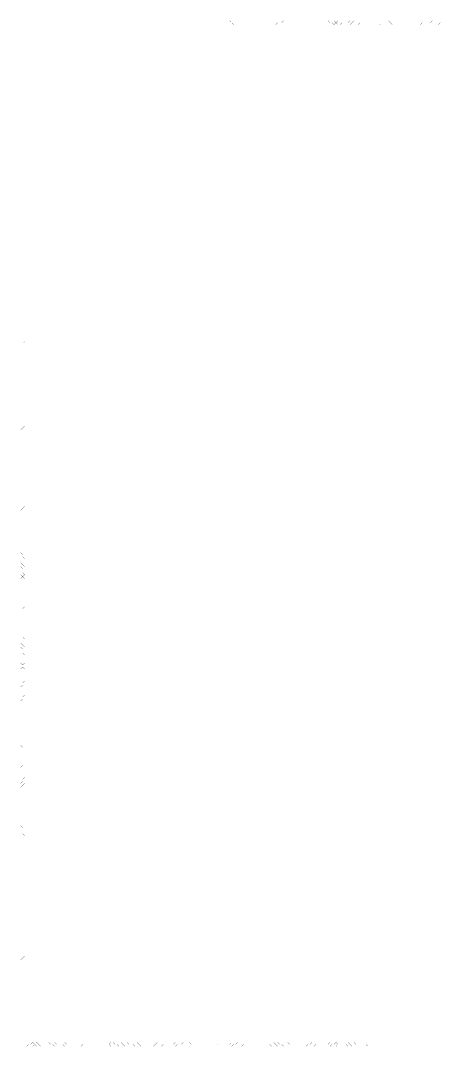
# Model space of a CAD drawing. Header units: metres. Extents: x 0 to 5041, y -5041 to 0.
# Drawn here: x 0 to 2067, y -5041 to 0 of the extents above; entities that cross this region are included whole.
import ezdxf

# ---------------------------------------------------------------- set-up
doc = ezdxf.new("R2010")
doc.units = ezdxf.units.M
doc.layers.add('substrate', color=5, linetype='Continuous')

msp = doc.modelspace()

# ---------------------------------------------------------------- linework, layer by layer
at = {"layer": 'substrate', "const_width": 0.5}
msp.add_lwpolyline([(2071.7, 0), (2061.8, 0), (2052, 0), (2042.1, 0), (2032.2, 0), (2022.4, 0), (2012.5, 0), (2002.6, 0), (1992.8, 0), (1982.9, 0), (1973, 0), (1963.2, 0), (1953.3, 0), (1943.5, 0), (1933.6, 0), (1923.7, 0), (1913.9, 0), (1904, 0), (1894.1, 0), (1884.3, 0), (1874.4, 0), (1864.5, 0), (1854.7, 0), (1844.8, 0), (1834.9, 0), (1825.1, 0), (1815.2, 0), (1805.3, 0), (1795.5, 0), (1785.6, 0), (1775.7, 0), (1765.9, 0), (1756, 0), (1746.1, 0), (1736.3, 0), (1726.4, 0), (1716.6, 0), (1706.7, 0), (1696.8, 0), (1687, 0), (1677.1, 0), (1667.2, 0), (1657.4, 0), (1647.5, 0), (1637.6, 0), (1627.8, 0), (1617.9, 0), (1608, 0), (1598.2, 0), (1588.3, 0), (1578.4, 0), (1568.6, 0), (1558.7, 0), (1548.8, 0), (1539, 0), (1529.1, 0), (1519.2, 0), (1509.4, 0), (1499.5, 0), (1489.7, 0), (1479.8, 0), (1469.9, 0), (1460.1, 0), (1450.2, 0), (1440.3, 0), (1430.5, 0), (1420.6, 0), (1410.7, 0), (1400.9, 0), (1391, 0), (1381.1, 0), (1371.3, 0), (1361.4, 0), (1351.5, 0), (1341.7, 0), (1331.8, 0), (1321.9, 0), (1312.1, 0), (1302.2, 0), (1292.3, 0), (1282.5, 0), (1272.6, 0), (1262.8, 0), (1252.9, 0), (1243, 0), (1233.2, 0), (1223.3, 0), (1213.4, 0), (1203.6, 0), (1193.7, 0), (1183.8, 0), (1174, 0), (1164.1, 0), (1154.2, 0), (1144.4, 0), (1134.5, 0), (1124.6, 0), (1114.8, 0), (1104.9, 0), (1095, 0), (1085.2, 0), (1075.3, 0), (1065.4, 0), (1055.6, 0), (1045.7, 0), (1035.8, 0), (1026, 0), (1016.1, 0), (1006.3, 0), (996.4, 0), (986.5, 0), (976.7, 0), (966.8, 0), (956.9, 0), (947.1, 0), (937.2, 0), (927.3, 0), (917.5, 0), (907.6, 0), (897.7, 0), (887.9, 0), (878, 0), (868.1, 0), (858.3, 0), (848.4, 0), (838.5, 0), (828.7, 0), (818.8, 0), (808.9, 0), (799.1, 0), (789.2, 0), (779.4, 0), (769.5, 0), (759.6, 0), (749.8, 0), (739.9, 0), (730, 0), (720.2, 0), (710.3, 0), (700.4, 0), (690.6, 0), (680.7, 0), (670.8, 0), (661, 0), (651.1, 0), (641.2, 0), (631.4, 0), (621.5, 0), (611.6, 0), (601.8, 0), (591.9, 0), (582, 0), (572.2, 0), (562.3, 0), (552.5, 0), (542.6, 0), (532.7, 0), (522.9, 0), (513, 0), (503.1, 0), (493.3, 0), (483.4, 0), (473.5, 0), (463.7, 0), (453.8, 0), (443.9, 0), (434.1, 0), (424.2, 0), (414.3, 0), (404.5, 0), (394.6, 0), (384.7, 0), (374.9, 0), (365, 0), (355.1, 0), (345.3, 0), (335.4, 0), (325.6, 0), (315.7, 0), (305.8, 0), (296, 0), (286.1, 0), (276.2, 0), (266.4, 0), (256.5, 0), (246.6, 0), (236.8, 0), (226.9, 0), (217, 0), (207.2, 0), (197.3, 0), (187.4, 0), (177.6, 0), (167.7, 0), (157.8, 0), (148, 0), (138.1, 0), (128.2, 0), (118.4, 0), (108.5, 0), (98.7, 0), (88.8, 0), (78.9, 0), (69.1, 0), (59.2, 0), (49.3, 0), (39.5, 0), (29.6, 0), (19.7, 0), (9.9, 0), (0, 0), (0, -9.9), (0, -19.7), (0, -29.6), (0, -39.5), (0, -49.3), (0, -59.2), (0, -69.1), (0, -78.9), (0, -88.8), (0, -98.7), (0, -108.5), (0, -118.4), (0, -128.2), (0, -138.1), (0, -148), (0, -157.8), (0, -167.7), (0, -177.6), (0, -187.4), (0, -197.3), (0, -207.2), (0, -217), (0, -226.9), (0, -236.8), (0, -246.6), (0, -256.5), (0, -266.4), (0, -276.2), (0, -286.1), (0, -296), (0, -305.8), (0, -315.7), (0, -325.6), (0, -335.4), (0, -345.3), (0, -355.1), (0, -365), (0, -374.9), (0, -384.7), (0, -394.6), (0, -404.5), (0, -414.3), (0, -424.2), (0, -434.1), (0, -443.9), (0, -453.8), (0, -463.7), (0, -473.5), (0, -483.4), (0, -493.3), (0, -503.1), (0, -513), (0, -522.9), (0, -532.7), (0, -542.6), (0, -552.5), (0, -562.3), (0, -572.2), (0, -582), (0, -591.9), (0, -601.8), (0, -611.6), (0, -621.5), (0, -631.4), (0, -641.2), (0, -651.1), (0, -661), (0, -670.8), (0, -680.7), (0, -690.6), (0, -700.4), (0, -710.3), (0, -720.2), (0, -730), (0, -739.9), (0, -749.8), (0, -759.6), (0, -769.5), (0, -779.4), (0, -789.2), (0, -799.1), (0, -808.9), (0, -818.8), (0, -828.7), (0, -838.5), (0, -848.4), (0, -858.3), (0, -868.1), (0, -878), (0, -887.9), (0, -897.7), (0, -907.6), (0, -917.5), (0, -927.3), (0, -937.2), (0, -947.1), (0, -956.9), (0, -966.8), (0, -976.7), (0, -986.5), (0, -996.4), (0, -1006.3), (0, -1016.1), (0, -1026), (0, -1035.8), (0, -1045.7), (0, -1055.6), (0, -1065.4), (0, -1075.3), (0, -1085.2), (0, -1095), (0, -1104.9), (0, -1114.8), (0, -1124.6), (0, -1134.5), (0, -1144.4), (0, -1154.2), (0, -1164.1), (0, -1174), (0, -1183.8), (0, -1193.7), (0, -1203.6), (0, -1213.4), (0, -1223.3), (0, -1233.2), (0, -1243), (0, -1252.9), (0, -1262.8), (0, -1272.6), (0, -1282.5), (0, -1292.3), (0, -1302.2), (0, -1312.1), (0, -1321.9), (0, -1331.8), (0, -1341.7), (0, -1351.5), (0, -1361.4), (0, -1371.3), (0, -1381.1), (0, -1391), (0, -1400.9), (0, -1410.7), (0, -1420.6), (0, -1430.5), (0, -1440.3), (0, -1450.2), (0, -1460.1), (0, -1469.9), (0, -1479.8), (0, -1489.7), (0, -1499.5), (0, -1509.4), (0, -1519.2), (0, -1529.1), (0, -1539), (0, -1548.8), (0, -1558.7), (0, -1568.6), (0, -1578.4), (0, -1588.3), (0, -1598.2), (0, -1608), (0, -1617.9), (0, -1627.8), (0, -1637.6), (0, -1647.5), (0, -1657.4), (0, -1667.2), (0, -1677.1), (0, -1687), (0, -1696.8), (0, -1706.7), (0, -1716.6), (0, -1726.4), (0, -1736.3), (0, -1746.1), (0, -1756), (0, -1765.9), (0, -1775.7), (0, -1785.6), (0, -1795.5), (0, -1805.3), (0, -1815.2), (0, -1825.1), (0, -1834.9), (0, -1844.8), (0, -1854.7), (0, -1864.5), (0, -1874.4), (0, -1884.3), (0, -1894.1), (0, -1904), (0, -1913.9), (0, -1923.7), (0, -1933.6), (0, -1943.5), (0, -1953.3), (0, -1963.2), (0, -1973), (0, -1982.9), (0, -1992.8), (0, -2002.6), (0, -2012.5), (0, -2022.4), (0, -2032.2), (0, -2042.1), (0, -2052), (0, -2061.8), (0, -2071.7), (0, -2081.6), (0, -2091.4), (0, -2101.3), (0, -2111.2), (0, -2121), (0, -2130.9), (0, -2140.8), (0, -2150.6), (0, -2160.5), (0, -2170.4), (0, -2180.2), (0, -2190.1), (0, -2199.9), (0, -2209.8), (0, -2219.7), (0, -2229.5), (0, -2239.4), (0, -2249.3), (0, -2259.1), (0, -2269), (0, -2278.9), (0, -2288.7), (0, -2298.6), (0, -2308.5), (0, -2318.3), (0, -2328.2), (0, -2338.1), (0, -2347.9), (0, -2357.8), (0, -2367.7), (0, -2377.5), (0, -2387.4), (0, -2397.3), (0, -2407.1), (0, -2417), (0, -2426.8), (0, -2436.7), (0, -2446.6), (0, -2456.4), (0, -2466.3), (0, -2476.2), (0, -2486), (0, -2495.9), (0, -2505.8), (0, -2515.6), (0, -2525.5), (0, -2535.4), (0, -2545.2), (0, -2555.1), (0, -2565), (0, -2574.8), (0, -2584.7), (0, -2594.6), (0, -2604.4), (0, -2614.3), (0, -2624.2), (0, -2634), (0, -2643.9), (0, -2653.7), (0, -2663.6), (0, -2673.5), (0, -2683.3), (0, -2693.2), (0, -2703.1), (0, -2712.9), (0, -2722.8), (0, -2732.7), (0, -2742.5), (0, -2752.4), (0, -2762.3), (0, -2772.1), (0, -2782), (0, -2791.9), (0, -2801.7), (0, -2811.6), (0, -2821.5), (0, -2831.3), (0, -2841.2), (0, -2851.1), (0, -2860.9), (0, -2870.8), (0, -2880.6), (0, -2890.5), (0, -2900.4), (0, -2910.2), (0, -2920.1), (0, -2930), (0, -2939.8), (0, -2949.7), (0, -2959.6), (0, -2969.4), (0, -2979.3), (0, -2989.2), (0, -2999), (0, -3008.9), (0, -3018.8), (0, -3028.6), (0, -3038.5), (0, -3048.4), (0, -3058.2), (0, -3068.1), (0, -3078), (0, -3087.8), (0, -3097.7), (0, -3107.5), (0, -3117.4), (0, -3127.3), (0, -3137.1), (0, -3147), (0, -3156.9), (0, -3166.7), (0, -3176.6), (0, -3186.5), (0, -3196.3), (0, -3206.2), (0, -3216.1), (0, -3225.9), (0, -3235.8), (0, -3245.7), (0, -3255.5), (0, -3265.4), (0, -3275.3), (0, -3285.1), (0, -3295), (0, -3304.9), (0, -3314.7), (0, -3324.6), (0, -3334.4), (0, -3344.3), (0, -3354.2), (0, -3364), (0, -3373.9), (0, -3383.8), (0, -3393.6), (0, -3403.5), (0, -3413.4), (0, -3423.2), (0, -3433.1), (0, -3443), (0, -3452.8), (0, -3462.7), (0, -3472.6), (0, -3482.4), (0, -3492.3), (0, -3502.2), (0, -3512), (0, -3521.9), (0, -3531.8), (0, -3541.6), (0, -3551.5), (0, -3561.3), (0, -3571.2), (0, -3581.1), (0, -3590.9), (0, -3600.8), (0, -3610.7), (0, -3620.5), (0, -3630.4), (0, -3640.3), (0, -3650.1), (0, -3660), (0, -3669.9), (0, -3679.7), (0, -3689.6), (0, -3699.5), (0, -3709.3), (0, -3719.2), (0, -3729.1), (0, -3738.9), (0, -3748.8), (0, -3758.7), (0, -3768.5), (0, -3778.4), (0, -3788.2), (0, -3798.1), (0, -3808), (0, -3817.8), (0, -3827.7), (0, -3837.6), (0, -3847.4), (0, -3857.3), (0, -3867.2), (0, -3877), (0, -3886.9), (0, -3896.8), (0, -3906.6), (0, -3916.5), (0, -3926.4), (0, -3936.2), (0, -3946.1), (0, -3956), (0, -3965.8), (0, -3975.7), (0, -3985.6), (0, -3995.4), (0, -4005.3), (0, -4015.2), (0, -4025), (0, -4034.9), (0, -4044.7), (0, -4054.6), (0, -4064.5), (0, -4074.3), (0, -4084.2), (0, -4094.1), (0, -4103.9), (0, -4113.8), (0, -4123.7), (0, -4133.5), (0, -4143.4), (0, -4153.3), (0, -4163.1), (0, -4173), (0, -4182.9), (0, -4192.7), (0, -4202.6), (0, -4212.5), (0, -4222.3), (0, -4232.2), (0, -4242.1), (0, -4251.9), (0, -4261.8), (0, -4271.6), (0, -4281.5), (0, -4291.4), (0, -4301.2), (0, -4311.1), (0, -4321), (0, -4330.8), (0, -4340.7), (0, -4350.6), (0, -4360.4), (0, -4370.3), (0, -4380.2), (0, -4390), (0, -4399.9), (0, -4409.8), (0, -4419.6), (0, -4429.5), (0, -4439.4), (0, -4449.2), (0, -4459.1), (0, -4469), (0, -4478.8), (0, -4488.7), (0, -4498.5), (0, -4508.4), (0, -4518.3), (0, -4528.1), (0, -4538), (0, -4547.9), (0, -4557.7), (0, -4567.6), (0, -4577.5), (0, -4587.3), (0, -4597.2), (0, -4607.1), (0, -4616.9), (0, -4626.8), (0, -4636.7), (0, -4646.5), (0, -4656.4), (0, -4666.3), (0, -4676.1), (0, -4686), (0, -4695.9), (0, -4705.7), (0, -4715.6), (0, -4725.4), (0, -4735.3), (0, -4745.2), (0, -4755), (0, -4764.9), (0, -4774.8), (0, -4784.6), (0, -4794.5), (0, -4804.4), (0, -4814.2), (0, -4824.1), (0, -4834), (0, -4843.8), (0, -4853.7), (0, -4863.6), (0, -4873.4), (0, -4883.3), (0, -4893.2), (0, -4903), (0, -4912.9), (0, -4922.8), (0, -4932.6), (0, -4942.5), (0, -4952.3), (0, -4962.2), (0, -4972.1), (0, -4981.9), (0, -4991.8), (0, -5001.7), (0, -5011.5), (0, -5021.4), (0, -5031.3), (0, -5041.1), (9.9, -5041.1), (19.7, -5041.1), (29.6, -5041.1), (39.5, -5041.1), (49.3, -5041.1), (59.2, -5041.1), (69.1, -5041.1), (78.9, -5041.1), (88.8, -5041.1), (98.7, -5041.1), (108.5, -5041.1), (118.4, -5041.1), (128.2, -5041.1), (138.1, -5041.1), (148, -5041.1), (157.8, -5041.1), (167.7, -5041.1), (177.6, -5041.1), (187.4, -5041.1), (197.3, -5041.1), (207.2, -5041.1), (217, -5041.1), (226.9, -5041.1), (236.8, -5041.1), (246.6, -5041.1), (256.5, -5041.1), (266.4, -5041.1), (276.2, -5041.1), (286.1, -5041.1), (296, -5041.1), (305.8, -5041.1), (315.7, -5041.1), (325.6, -5041.1), (335.4, -5041.1), (345.3, -5041.1), (355.1, -5041.1), (365, -5041.1), (374.9, -5041.1), (384.7, -5041.1), (394.6, -5041.1), (404.5, -5041.1), (414.3, -5041.1), (424.2, -5041.1), (434.1, -5041.1), (443.9, -5041.1), (453.8, -5041.1), (463.7, -5041.1), (473.5, -5041.1), (483.4, -5041.1), (493.3, -5041.1), (503.1, -5041.1), (513, -5041.1), (522.9, -5041.1), (532.7, -5041.1), (542.6, -5041.1), (552.5, -5041.1), (562.3, -5041.1), (572.2, -5041.1), (582, -5041.1), (591.9, -5041.1), (601.8, -5041.1), (611.6, -5041.1), (621.5, -5041.1), (631.4, -5041.1), (641.2, -5041.1), (651.1, -5041.1), (661, -5041.1), (670.8, -5041.1), (680.7, -5041.1), (690.6, -5041.1), (700.4, -5041.1), (710.3, -5041.1), (720.2, -5041.1), (730, -5041.1), (739.9, -5041.1), (749.8, -5041.1), (759.6, -5041.1), (769.5, -5041.1), (779.4, -5041.1), (789.2, -5041.1), (799.1, -5041.1), (808.9, -5041.1), (818.8, -5041.1), (828.7, -5041.1), (838.5, -5041.1), (848.4, -5041.1), (858.3, -5041.1), (868.1, -5041.1), (878, -5041.1), (887.9, -5041.1), (897.7, -5041.1), (907.6, -5041.1), (917.5, -5041.1), (927.3, -5041.1), (937.2, -5041.1), (947.1, -5041.1), (956.9, -5041.1), (966.8, -5041.1), (976.7, -5041.1), (986.5, -5041.1), (996.4, -5041.1), (1006.3, -5041.1), (1016.1, -5041.1), (1026, -5041.1), (1035.8, -5041.1), (1045.7, -5041.1), (1055.6, -5041.1), (1065.4, -5041.1), (1075.3, -5041.1), (1085.2, -5041.1), (1095, -5041.1), (1104.9, -5041.1), (1114.8, -5041.1), (1124.6, -5041.1), (1134.5, -5041.1), (1144.4, -5041.1), (1154.2, -5041.1), (1164.1, -5041.1), (1174, -5041.1), (1183.8, -5041.1), (1193.7, -5041.1), (1203.6, -5041.1), (1213.4, -5041.1), (1223.3, -5041.1), (1233.2, -5041.1), (1243, -5041.1), (1252.9, -5041.1), (1262.8, -5041.1), (1272.6, -5041.1), (1282.5, -5041.1), (1292.3, -5041.1), (1302.2, -5041.1), (1312.1, -5041.1), (1321.9, -5041.1), (1331.8, -5041.1), (1341.7, -5041.1), (1351.5, -5041.1), (1361.4, -5041.1), (1371.3, -5041.1), (1381.1, -5041.1), (1391, -5041.1), (1400.9, -5041.1), (1410.7, -5041.1), (1420.6, -5041.1), (1430.5, -5041.1), (1440.3, -5041.1), (1450.2, -5041.1), (1460.1, -5041.1), (1469.9, -5041.1), (1479.8, -5041.1), (1489.7, -5041.1), (1499.5, -5041.1), (1509.4, -5041.1), (1519.2, -5041.1), (1529.1, -5041.1), (1539, -5041.1), (1548.8, -5041.1), (1558.7, -5041.1), (1568.6, -5041.1), (1578.4, -5041.1), (1588.3, -5041.1), (1598.2, -5041.1), (1608, -5041.1), (1617.9, -5041.1), (1627.8, -5041.1), (1637.6, -5041.1), (1647.5, -5041.1), (1657.4, -5041.1), (1667.2, -5041.1), (1677.1, -5041.1), (1687, -5041.1), (1696.8, -5041.1), (1706.7, -5041.1), (1716.6, -5041.1), (1726.4, -5041.1), (1736.3, -5041.1), (1746.1, -5041.1), (1756, -5041.1), (1765.9, -5041.1), (1775.7, -5041.1), (1785.6, -5041.1), (1795.5, -5041.1), (1805.3, -5041.1), (1815.2, -5041.1), (1825.1, -5041.1), (1834.9, -5041.1), (1844.8, -5041.1), (1854.7, -5041.1), (1864.5, -5041.1), (1874.4, -5041.1), (1884.3, -5041.1), (1894.1, -5041.1), (1904, -5041.1), (1913.9, -5041.1), (1923.7, -5041.1), (1933.6, -5041.1), (1943.5, -5041.1), (1953.3, -5041.1), (1963.2, -5041.1), (1973, -5041.1), (1982.9, -5041.1), (1992.8, -5041.1), (2002.6, -5041.1), (2012.5, -5041.1), (2022.4, -5041.1), (2032.2, -5041.1), (2042.1, -5041.1), (2052, -5041.1), (2061.8, -5041.1), (2071.7, -5041.1)], dxfattribs=at)
for points in [[(0, -9.9), (9.9, 0), (19.7, 0), (29.6, 0), (39.5, 0), (49.3, 0), (59.2, 0), (69.1, 0), (78.9, 0), (88.8, 0), (98.7, 0), (108.5, 0), (118.4, 0), (128.2, 0), (138.1, 0), (148, 0), (157.8, 0), (167.7, 0), (177.6, 0), (187.4, 0), (197.3, 0), (207.2, 0), (217, 0), (226.9, 0), (236.8, 0), (246.6, 0), (256.5, 0), (266.4, 0), (276.2, 0), (286.1, 0), (296, 0), (305.8, 0), (315.7, 0), (325.6, 0), (335.4, 0), (345.3, 0), (355.1, 0), (365, 0), (374.9, 0), (384.7, 0), (394.6, 0), (404.5, 0), (414.3, 0), (424.2, 0), (434.1, 0), (443.9, 0), (453.8, 0), (463.7, 0), (473.5, 0), (483.4, 0), (493.3, 0), (503.1, 0), (513, 0), (522.9, 0), (532.7, 0), (542.6, 0), (552.5, 0), (562.3, 0), (572.2, 0), (582, 0), (591.9, 0), (601.8, 0), (611.6, 0), (621.5, 0), (631.4, 0), (641.2, 0), (651.1, 0), (661, 0), (670.8, 0), (680.7, 0), (690.6, 0), (700.4, 0), (710.3, 0), (720.2, 0), (730, 0), (739.9, 0), (749.8, 0), (759.6, 0), (769.5, 0), (779.4, 0), (789.2, 0), (799.1, 0), (808.9, 0), (818.8, 0), (828.7, 0), (838.5, 0), (848.4, 0), (858.3, 0), (868.1, 0), (878, 0), (887.9, 0), (897.7, 0), (907.6, 0), (917.5, 0), (927.3, 0), (937.2, 0), (947.1, 0), (956.9, 0), (966.8, 0), (976.7, 0), (986.5, 0), (996.4, 0), (1006.3, 0), (1016.1, 0), (1026, 0), (1035.8, -9.9), (1026, -19.7), (1016.1, -19.7), (1006.3, -19.7), (996.4, -19.7), (986.5, -19.7), (976.7, -19.7), (966.8, -19.7), (956.9, -19.7), (947.1, -19.7), (937.2, -19.7), (927.3, -19.7), (917.5, -19.7), (907.6, -19.7), (897.7, -19.7), (887.9, -19.7), (878, -19.7), (868.1, -19.7), (858.3, -19.7), (848.4, -19.7), (838.5, -19.7), (828.7, -19.7), (818.8, -19.7), (808.9, -19.7), (799.1, -19.7), (789.2, -19.7), (779.4, -19.7), (769.5, -19.7), (759.6, -19.7), (749.8, -19.7), (739.9, -19.7), (730, -19.7), (720.2, -19.7), (710.3, -19.7), (700.4, -19.7), (690.6, -19.7), (680.7, -19.7), (670.8, -19.7), (661, -19.7), (651.1, -19.7), (641.2, -19.7), (631.4, -19.7), (621.5, -19.7), (611.6, -19.7), (601.8, -19.7), (591.9, -19.7), (582, -19.7), (572.2, -19.7), (562.3, -19.7), (552.5, -19.7), (542.6, -19.7), (532.7, -19.7), (522.9, -19.7), (513, -19.7), (503.1, -19.7), (493.3, -19.7), (483.4, -19.7), (473.5, -19.7), (463.7, -19.7), (453.8, -19.7), (443.9, -19.7), (434.1, -19.7), (424.2, -19.7), (414.3, -19.7), (404.5, -19.7), (394.6, -19.7), (384.7, -19.7), (374.9, -19.7), (365, -19.7), (355.1, -19.7), (345.3, -19.7), (335.4, -19.7), (325.6, -19.7), (315.7, -19.7), (305.8, -19.7), (296, -19.7), (286.1, -19.7), (276.2, -19.7), (266.4, -19.7), (256.5, -19.7), (246.6, -19.7), (236.8, -19.7), (226.9, -19.7), (217, -19.7), (207.2, -19.7), (197.3, -19.7), (187.4, -19.7), (177.6, -19.7), (167.7, -19.7), (157.8, -19.7), (148, -19.7), (138.1, -19.7), (128.2, -19.7), (118.4, -19.7), (108.5, -19.7), (98.7, -19.7), (88.8, -19.7), (78.9, -19.7), (69.1, -19.7), (59.2, -19.7), (49.3, -19.7), (39.5, -19.7), (29.6, -19.7), (19.7, -19.7), (19.7, -29.6), (19.7, -39.5), (19.7, -49.3), (19.7, -59.2), (19.7, -69.1), (19.7, -78.9), (19.7, -88.8), (19.7, -98.7), (19.7, -108.5), (19.7, -118.4), (19.7, -128.2), (19.7, -138.1), (19.7, -148), (19.7, -157.8), (19.7, -167.7), (19.7, -177.6), (19.7, -187.4), (19.7, -197.3), (19.7, -207.2), (19.7, -217), (19.7, -226.9), (19.7, -236.8), (19.7, -246.6), (19.7, -256.5), (19.7, -266.4), (19.7, -276.2), (19.7, -286.1), (19.7, -296), (19.7, -305.8), (19.7, -315.7), (19.7, -325.6), (19.7, -335.4), (19.7, -345.3), (19.7, -355.1), (19.7, -365), (19.7, -374.9), (19.7, -384.7), (19.7, -394.6), (19.7, -404.5), (19.7, -414.3), (19.7, -424.2), (19.7, -434.1), (19.7, -443.9), (19.7, -453.8), (19.7, -463.7), (19.7, -473.5), (19.7, -483.4), (19.7, -493.3), (19.7, -503.1), (19.7, -513), (19.7, -522.9), (19.7, -532.7), (19.7, -542.6), (19.7, -552.5), (19.7, -562.3), (19.7, -572.2), (19.7, -582), (19.7, -591.9), (19.7, -601.8), (19.7, -611.6), (19.7, -621.5), (19.7, -631.4), (19.7, -641.2), (19.7, -651.1), (19.7, -661), (19.7, -670.8), (19.7, -680.7), (19.7, -690.6), (19.7, -700.4), (19.7, -710.3), (19.7, -720.2), (19.7, -730), (19.7, -739.9), (19.7, -749.8), (19.7, -759.6), (19.7, -769.5), (19.7, -779.4), (19.7, -789.2), (19.7, -799.1), (19.7, -808.9), (19.7, -818.8), (19.7, -828.7), (19.7, -838.5), (19.7, -848.4), (19.7, -858.3), (19.7, -868.1), (19.7, -878), (19.7, -887.9), (19.7, -897.7), (19.7, -907.6), (19.7, -917.5), (19.7, -927.3), (19.7, -937.2), (19.7, -947.1), (19.7, -956.9), (19.7, -966.8), (19.7, -976.7), (19.7, -986.5), (19.7, -996.4), (19.7, -1006.3), (19.7, -1016.1), (19.7, -1026), (19.7, -1035.8), (19.7, -1045.7), (19.7, -1055.6), (19.7, -1065.4), (19.7, -1075.3), (19.7, -1085.2), (19.7, -1095), (19.7, -1104.9), (19.7, -1114.8), (19.7, -1124.6), (19.7, -1134.5), (19.7, -1144.4), (19.7, -1154.2), (19.7, -1164.1), (9.9, -1174), (0, -1164.1), (0, -1154.2), (0, -1144.4), (0, -1134.5), (0, -1124.6), (0, -1114.8), (0, -1104.9), (0, -1095), (0, -1085.2), (0, -1075.3), (0, -1065.4), (0, -1055.6), (0, -1045.7), (0, -1035.8), (0, -1026), (0, -1016.1), (0, -1006.3), (0, -996.4), (0, -986.5), (0, -976.7), (0, -966.8), (0, -956.9), (0, -947.1), (0, -937.2), (0, -927.3), (0, -917.5), (0, -907.6), (0, -897.7), (0, -887.9), (0, -878), (0, -868.1), (0, -858.3), (0, -848.4), (0, -838.5), (0, -828.7), (0, -818.8), (0, -808.9), (0, -799.1), (0, -789.2), (0, -779.4), (0, -769.5), (0, -759.6), (0, -749.8), (0, -739.9), (0, -730), (0, -720.2), (0, -710.3), (0, -700.4), (0, -690.6), (0, -680.7), (0, -670.8), (0, -661), (0, -651.1), (0, -641.2), (0, -631.4), (0, -621.5), (0, -611.6), (0, -601.8), (0, -591.9), (0, -582), (0, -572.2), (0, -562.3), (0, -552.5), (0, -542.6), (0, -532.7), (0, -522.9), (0, -513), (0, -503.1), (0, -493.3), (0, -483.4), (0, -473.5), (0, -463.7), (0, -453.8), (0, -443.9), (0, -434.1), (0, -424.2), (0, -414.3), (0, -404.5), (0, -394.6), (0, -384.7), (0, -374.9), (0, -365), (0, -355.1), (0, -345.3), (0, -335.4), (0, -325.6), (0, -315.7), (0, -305.8), (0, -296), (0, -286.1), (0, -276.2), (0, -266.4), (0, -256.5), (0, -246.6), (0, -236.8), (0, -226.9), (0, -217), (0, -207.2), (0, -197.3), (0, -187.4), (0, -177.6), (0, -167.7), (0, -157.8), (0, -148), (0, -138.1), (0, -128.2), (0, -118.4), (0, -108.5), (0, -98.7), (0, -88.8), (0, -78.9), (0, -69.1), (0, -59.2), (0, -49.3), (0, -39.5), (0, -29.6), (0, -19.7)], [(1035.8, -9.9), (1045.7, 0), (1055.6, 0), (1065.4, 0), (1075.3, 0), (1085.2, 0), (1095, 0), (1104.9, 0), (1114.8, 0), (1124.6, 0), (1134.5, 0), (1144.4, 0), (1154.2, 0), (1164.1, 0), (1174, 0), (1183.8, 0), (1193.7, 0), (1203.6, 0), (1213.4, 0), (1223.3, 0), (1233.2, 0), (1243, 0), (1252.9, 0), (1262.8, -9.9), (1252.9, -19.7), (1243, -19.7), (1233.2, -19.7), (1223.3, -19.7), (1213.4, -19.7), (1203.6, -19.7), (1193.7, -19.7), (1183.8, -19.7), (1174, -19.7), (1164.1, -19.7), (1154.2, -19.7), (1144.4, -19.7), (1134.5, -19.7), (1124.6, -19.7), (1114.8, -19.7), (1104.9, -19.7), (1095, -19.7), (1085.2, -19.7), (1075.3, -19.7), (1065.4, -19.7), (1055.6, -19.7), (1045.7, -19.7)], [(1282.5, -9.9), (1292.3, 0), (1302.2, 0), (1312.1, 0), (1321.9, 0), (1331.8, 0), (1341.7, 0), (1351.5, 0), (1361.4, 0), (1371.3, -9.9), (1361.4, -19.7), (1351.5, -19.7), (1341.7, -19.7), (1331.8, -19.7), (1321.9, -19.7), (1312.1, -19.7), (1302.2, -19.7), (1292.3, -19.7)], [(1371.3, -9.9), (1381.1, 0), (1391, 0), (1400.9, 0), (1410.7, 0), (1420.6, 0), (1430.5, 0), (1440.3, 0), (1450.2, 0), (1460.1, 0), (1469.9, 0), (1479.8, 0), (1489.7, 0), (1499.5, 0), (1509.4, 0), (1519.2, -9.9), (1509.4, -19.7), (1499.5, -19.7), (1489.7, -19.7), (1479.8, -19.7), (1469.9, -19.7), (1460.1, -19.7), (1450.2, -19.7), (1440.3, -19.7), (1430.5, -19.7), (1420.6, -19.7), (1410.7, -19.7), (1400.9, -19.7), (1391, -19.7), (1381.1, -19.7)], [(1529.1, -9.9), (1539, 0), (1548.8, -9.9), (1539, -19.7)], [(1548.8, -9.9), (1558.7, 0), (1568.6, 0), (1578.4, -9.9), (1568.6, -19.7), (1558.7, -19.7)], [(1608, -9.9), (1617.9, 0), (1627.8, -9.9), (1617.9, -19.7)], [(1627.8, -9.9), (1637.6, 0), (1647.5, 0), (1657.4, 0), (1667.2, -9.9), (1657.4, -19.7), (1647.5, -19.7), (1637.6, -19.7)], [(1706.7, -9.9), (1716.6, 0), (1726.4, 0), (1736.3, 0), (1746.1, 0), (1756, -9.9), (1746.1, -19.7), (1736.3, -19.7), (1726.4, -19.7), (1716.6, -19.7)], [(1756, -9.9), (1765.9, 0), (1775.7, 0), (1785.6, 0), (1795.5, 0), (1805.3, 0), (1815.2, -9.9), (1805.3, -19.7), (1795.5, -19.7), (1785.6, -19.7), (1775.7, -19.7), (1765.9, -19.7)], [(1815.2, -9.9), (1825.1, 0), (1834.9, 0), (1844.8, 0), (1854.7, 0), (1864.5, 0), (1874.4, 0), (1884.3, 0), (1894.1, 0), (1904, 0), (1913.9, 0), (1923.7, 0), (1933.6, 0), (1943.5, 0), (1953.3, 0), (1963.2, 0), (1973, -9.9), (1963.2, -19.7), (1953.3, -19.7), (1943.5, -19.7), (1933.6, -19.7), (1923.7, -19.7), (1913.9, -19.7), (1904, -19.7), (1894.1, -19.7), (1884.3, -19.7), (1874.4, -19.7), (1864.5, -19.7), (1854.7, -19.7), (1844.8, -19.7), (1834.9, -19.7), (1825.1, -19.7)], [(2012.5, -9.9), (2022.4, 0), (2032.2, 0), (2042.1, 0), (2052, 0), (2061.8, -9.9), (2052, -19.7), (2042.1, -19.7), (2032.2, -19.7), (2022.4, -19.7)], [(0, -1183.8), (9.9, -1174), (19.7, -1183.8), (19.7, -1193.7), (19.7, -1203.6), (19.7, -1213.4), (19.7, -1223.3), (19.7, -1233.2), (19.7, -1243), (19.7, -1252.9), (19.7, -1262.8), (19.7, -1272.6), (19.7, -1282.5), (19.7, -1292.3), (19.7, -1302.2), (19.7, -1312.1), (19.7, -1321.9), (19.7, -1331.8), (19.7, -1341.7), (19.7, -1351.5), (19.7, -1361.4), (19.7, -1371.3), (19.7, -1381.1), (19.7, -1391), (19.7, -1400.9), (19.7, -1410.7), (19.7, -1420.6), (19.7, -1430.5), (19.7, -1440.3), (19.7, -1450.2), (19.7, -1460.1), (19.7, -1469.9), (19.7, -1479.8), (19.7, -1489.7), (19.7, -1499.5), (19.7, -1509.4), (19.7, -1519.2), (19.7, -1529.1), (19.7, -1539), (19.7, -1548.8), (19.7, -1558.7), (19.7, -1568.6), (19.7, -1578.4), (9.9, -1588.3), (0, -1578.4), (0, -1568.6), (0, -1558.7), (0, -1548.8), (0, -1539), (0, -1529.1), (0, -1519.2), (0, -1509.4), (0, -1499.5), (0, -1489.7), (0, -1479.8), (0, -1469.9), (0, -1460.1), (0, -1450.2), (0, -1440.3), (0, -1430.5), (0, -1420.6), (0, -1410.7), (0, -1400.9), (0, -1391), (0, -1381.1), (0, -1371.3), (0, -1361.4), (0, -1351.5), (0, -1341.7), (0, -1331.8), (0, -1321.9), (0, -1312.1), (0, -1302.2), (0, -1292.3), (0, -1282.5), (0, -1272.6), (0, -1262.8), (0, -1252.9), (0, -1243), (0, -1233.2), (0, -1223.3), (0, -1213.4), (0, -1203.6), (0, -1193.7)], [(0, -1598.2), (9.9, -1588.3), (19.7, -1598.2), (19.7, -1608), (19.7, -1617.9), (19.7, -1627.8), (19.7, -1637.6), (19.7, -1647.5), (19.7, -1657.4), (19.7, -1667.2), (19.7, -1677.1), (19.7, -1687), (19.7, -1696.8), (19.7, -1706.7), (19.7, -1716.6), (19.7, -1726.4), (19.7, -1736.3), (19.7, -1746.1), (19.7, -1756), (19.7, -1765.9), (19.7, -1775.7), (19.7, -1785.6), (19.7, -1795.5), (19.7, -1805.3), (19.7, -1815.2), (19.7, -1825.1), (19.7, -1834.9), (19.7, -1844.8), (19.7, -1854.7), (19.7, -1864.5), (19.7, -1874.4), (19.7, -1884.3), (19.7, -1894.1), (19.7, -1904), (19.7, -1913.9), (19.7, -1923.7), (19.7, -1933.6), (19.7, -1943.5), (19.7, -1953.3), (19.7, -1963.2), (19.7, -1973), (19.7, -1982.9), (19.7, -1992.8), (9.9, -2002.6), (0, -1992.8), (0, -1982.9), (0, -1973), (0, -1963.2), (0, -1953.3), (0, -1943.5), (0, -1933.6), (0, -1923.7), (0, -1913.9), (0, -1904), (0, -1894.1), (0, -1884.3), (0, -1874.4), (0, -1864.5), (0, -1854.7), (0, -1844.8), (0, -1834.9), (0, -1825.1), (0, -1815.2), (0, -1805.3), (0, -1795.5), (0, -1785.6), (0, -1775.7), (0, -1765.9), (0, -1756), (0, -1746.1), (0, -1736.3), (0, -1726.4), (0, -1716.6), (0, -1706.7), (0, -1696.8), (0, -1687), (0, -1677.1), (0, -1667.2), (0, -1657.4), (0, -1647.5), (0, -1637.6), (0, -1627.8), (0, -1617.9), (0, -1608)], [(0, -2012.5), (9.9, -2002.6), (19.7, -2012.5), (19.7, -2022.4), (19.7, -2032.2), (19.7, -2042.1), (19.7, -2052), (19.7, -2061.8), (19.7, -2071.7), (19.7, -2081.6), (19.7, -2091.4), (19.7, -2101.3), (19.7, -2111.2), (19.7, -2121), (19.7, -2130.9), (19.7, -2140.8), (19.7, -2150.6), (19.7, -2160.5), (19.7, -2170.4), (19.7, -2180.2), (19.7, -2190.1), (19.7, -2199.9), (19.7, -2209.8), (19.7, -2219.7), (19.7, -2229.5), (19.7, -2239.4), (19.7, -2249.3), (19.7, -2259.1), (19.7, -2269), (19.7, -2278.9), (19.7, -2288.7), (19.7, -2298.6), (19.7, -2308.5), (19.7, -2318.3), (19.7, -2328.2), (19.7, -2338.1), (19.7, -2347.9), (19.7, -2357.8), (19.7, -2367.7), (19.7, -2377.5), (19.7, -2387.4), (9.9, -2397.3), (0, -2387.4), (0, -2377.5), (0, -2367.7), (0, -2357.8), (0, -2347.9), (0, -2338.1), (0, -2328.2), (0, -2318.3), (0, -2308.5), (0, -2298.6), (0, -2288.7), (0, -2278.9), (0, -2269), (0, -2259.1), (0, -2249.3), (0, -2239.4), (0, -2229.5), (0, -2219.7), (0, -2209.8), (0, -2199.9), (0, -2190.1), (0, -2180.2), (0, -2170.4), (0, -2160.5), (0, -2150.6), (0, -2140.8), (0, -2130.9), (0, -2121), (0, -2111.2), (0, -2101.3), (0, -2091.4), (0, -2081.6), (0, -2071.7), (0, -2061.8), (0, -2052), (0, -2042.1), (0, -2032.2), (0, -2022.4)], [(0, -2407.1), (9.9, -2397.3), (19.7, -2407.1), (19.7, -2417), (19.7, -2426.8), (19.7, -2436.7), (19.7, -2446.6), (19.7, -2456.4), (19.7, -2466.3), (19.7, -2476.2), (19.7, -2486), (19.7, -2495.9), (19.7, -2505.8), (19.7, -2515.6), (19.7, -2525.5), (19.7, -2535.4), (9.9, -2545.2), (0, -2535.4), (0, -2525.5), (0, -2515.6), (0, -2505.8), (0, -2495.9), (0, -2486), (0, -2476.2), (0, -2466.3), (0, -2456.4), (0, -2446.6), (0, -2436.7), (0, -2426.8), (0, -2417)], [(0, -2555.1), (9.9, -2545.2), (19.7, -2555.1), (19.7, -2565), (19.7, -2574.8), (19.7, -2584.7), (19.7, -2594.6), (19.7, -2604.4), (19.7, -2614.3), (9.9, -2624.2), (0, -2614.3), (0, -2604.4), (0, -2594.6), (0, -2584.7), (0, -2574.8), (0, -2565)], [(0, -2643.9), (9.9, -2634), (19.7, -2643.9), (19.7, -2653.7), (19.7, -2663.6), (9.9, -2673.5), (0, -2663.6), (0, -2653.7)], [(0, -2683.3), (9.9, -2673.5), (19.7, -2683.3), (9.9, -2693.2)], [(0, -2722.8), (9.9, -2712.9), (19.7, -2722.8), (9.9, -2732.7)], [(0, -2742.5), (9.9, -2732.7), (19.7, -2742.5), (19.7, -2752.4), (19.7, -2762.3), (19.7, -2772.1), (19.7, -2782), (19.7, -2791.9), (19.7, -2801.7), (19.7, -2811.6), (19.7, -2821.5), (19.7, -2831.3), (19.7, -2841.2), (19.7, -2851.1), (19.7, -2860.9), (19.7, -2870.8), (19.7, -2880.6), (9.9, -2890.5), (0, -2880.6), (0, -2870.8), (0, -2860.9), (0, -2851.1), (0, -2841.2), (0, -2831.3), (0, -2821.5), (0, -2811.6), (0, -2801.7), (0, -2791.9), (0, -2782), (0, -2772.1), (0, -2762.3), (0, -2752.4)], [(0, -2959.6), (9.9, -2949.7), (19.7, -2959.6), (19.7, -2969.4), (19.7, -2979.3), (19.7, -2989.2), (19.7, -2999), (9.9, -3008.9), (0, -2999), (0, -2989.2), (0, -2979.3), (0, -2969.4)], [(0, -3078), (9.9, -3068.1), (19.7, -3078), (9.9, -3087.8)], [(0, -3038.5), (9.9, -3028.6), (19.7, -3038.5), (19.7, -3048.4), (19.7, -3058.2), (9.9, -3068.1), (0, -3058.2), (0, -3048.4)], [(0, -3117.4), (9.9, -3107.5), (19.7, -3117.4), (19.7, -3127.3), (19.7, -3137.1), (19.7, -3147), (19.7, -3156.9), (9.9, -3166.7), (0, -3156.9), (0, -3147), (0, -3137.1), (0, -3127.3)], [(0, -3186.5), (9.9, -3176.6), (19.7, -3186.5), (19.7, -3196.3), (19.7, -3206.2), (19.7, -3216.1), (19.7, -3225.9), (19.7, -3235.8), (19.7, -3245.7), (9.9, -3255.5), (0, -3245.7), (0, -3235.8), (0, -3225.9), (0, -3216.1), (0, -3206.2), (0, -3196.3)], [(0, -3275.3), (9.9, -3265.4), (19.7, -3275.3), (19.7, -3285.1), (19.7, -3295), (19.7, -3304.9), (19.7, -3314.7), (9.9, -3324.6), (0, -3314.7), (0, -3304.9), (0, -3295), (0, -3285.1)], [(0, -3344.3), (9.9, -3334.4), (19.7, -3344.3), (19.7, -3354.2), (19.7, -3364), (19.7, -3373.9), (19.7, -3383.8), (19.7, -3393.6), (19.7, -3403.5), (19.7, -3413.4), (19.7, -3423.2), (19.7, -3433.1), (19.7, -3443), (19.7, -3452.8), (19.7, -3462.7), (19.7, -3472.6), (19.7, -3482.4), (19.7, -3492.3), (19.7, -3502.2), (19.7, -3512), (19.7, -3521.9), (19.7, -3531.8), (19.7, -3541.6), (19.7, -3551.5), (19.7, -3561.3), (9.9, -3571.2), (0, -3561.3), (0, -3551.5), (0, -3541.6), (0, -3531.8), (0, -3521.9), (0, -3512), (0, -3502.2), (0, -3492.3), (0, -3482.4), (0, -3472.6), (0, -3462.7), (0, -3452.8), (0, -3443), (0, -3433.1), (0, -3423.2), (0, -3413.4), (0, -3403.5), (0, -3393.6), (0, -3383.8), (0, -3373.9), (0, -3364), (0, -3354.2)], [(0, -3669.9), (9.9, -3660), (19.7, -3669.9), (19.7, -3679.7), (19.7, -3689.6), (19.7, -3699.5), (19.7, -3709.3), (19.7, -3719.2), (9.9, -3729.1), (0, -3719.2), (0, -3709.3), (0, -3699.5), (0, -3689.6), (0, -3679.7)], [(0, -3748.8), (9.9, -3738.9), (19.7, -3748.8), (9.9, -3758.7)], [(0, -3768.5), (9.9, -3758.7), (19.7, -3768.5), (19.7, -3778.4), (19.7, -3788.2), (19.7, -3798.1), (9.9, -3808), (0, -3798.1), (0, -3788.2), (0, -3778.4)], [(0, -3827.7), (9.9, -3817.8), (19.7, -3827.7), (19.7, -3837.6), (19.7, -3847.4), (19.7, -3857.3), (19.7, -3867.2), (19.7, -3877), (19.7, -3886.9), (19.7, -3896.8), (19.7, -3906.6), (19.7, -3916.5), (19.7, -3926.4), (19.7, -3936.2), (19.7, -3946.1), (19.7, -3956), (9.9, -3965.8), (0, -3956), (0, -3946.1), (0, -3936.2), (0, -3926.4), (0, -3916.5), (0, -3906.6), (0, -3896.8), (0, -3886.9), (0, -3877), (0, -3867.2), (0, -3857.3), (0, -3847.4), (0, -3837.6)], [(0, -4005.3), (9.9, -3995.4), (19.7, -4005.3), (19.7, -4015.2), (19.7, -4025), (19.7, -4034.9), (19.7, -4044.7), (19.7, -4054.6), (19.7, -4064.5), (19.7, -4074.3), (19.7, -4084.2), (19.7, -4094.1), (19.7, -4103.9), (19.7, -4113.8), (19.7, -4123.7), (19.7, -4133.5), (19.7, -4143.4), (19.7, -4153.3), (19.7, -4163.1), (19.7, -4173), (19.7, -4182.9), (19.7, -4192.7), (19.7, -4202.6), (19.7, -4212.5), (19.7, -4222.3), (19.7, -4232.2), (19.7, -4242.1), (19.7, -4251.9), (19.7, -4261.8), (19.7, -4271.6), (19.7, -4281.5), (19.7, -4291.4), (19.7, -4301.2), (19.7, -4311.1), (19.7, -4321), (19.7, -4330.8), (19.7, -4340.7), (19.7, -4350.6), (19.7, -4360.4), (19.7, -4370.3), (19.7, -4380.2), (19.7, -4390), (19.7, -4399.9), (19.7, -4409.8), (19.7, -4419.6), (19.7, -4429.5), (19.7, -4439.4), (19.7, -4449.2), (19.7, -4459.1), (19.7, -4469), (19.7, -4478.8), (19.7, -4488.7), (19.7, -4498.5), (19.7, -4508.4), (19.7, -4518.3), (19.7, -4528.1), (19.7, -4538), (19.7, -4547.9), (19.7, -4557.7), (19.7, -4567.6), (19.7, -4577.5), (19.7, -4587.3), (19.7, -4597.2), (9.9, -4607.1), (0, -4597.2), (0, -4587.3), (0, -4577.5), (0, -4567.6), (0, -4557.7), (0, -4547.9), (0, -4538), (0, -4528.1), (0, -4518.3), (0, -4508.4), (0, -4498.5), (0, -4488.7), (0, -4478.8), (0, -4469), (0, -4459.1), (0, -4449.2), (0, -4439.4), (0, -4429.5), (0, -4419.6), (0, -4409.8), (0, -4399.9), (0, -4390), (0, -4380.2), (0, -4370.3), (0, -4360.4), (0, -4350.6), (0, -4340.7), (0, -4330.8), (0, -4321), (0, -4311.1), (0, -4301.2), (0, -4291.4), (0, -4281.5), (0, -4271.6), (0, -4261.8), (0, -4251.9), (0, -4242.1), (0, -4232.2), (0, -4222.3), (0, -4212.5), (0, -4202.6), (0, -4192.7), (0, -4182.9), (0, -4173), (0, -4163.1), (0, -4153.3), (0, -4143.4), (0, -4133.5), (0, -4123.7), (0, -4113.8), (0, -4103.9), (0, -4094.1), (0, -4084.2), (0, -4074.3), (0, -4064.5), (0, -4054.6), (0, -4044.7), (0, -4034.9), (0, -4025), (0, -4015.2)], [(0, -4616.9), (9.9, -4607.1), (19.7, -4616.9), (19.7, -4626.8), (19.7, -4636.7), (19.7, -4646.5), (19.7, -4656.4), (19.7, -4666.3), (19.7, -4676.1), (19.7, -4686), (19.7, -4695.9), (19.7, -4705.7), (19.7, -4715.6), (19.7, -4725.4), (19.7, -4735.3), (19.7, -4745.2), (19.7, -4755), (19.7, -4764.9), (19.7, -4774.8), (19.7, -4784.6), (19.7, -4794.5), (19.7, -4804.4), (19.7, -4814.2), (19.7, -4824.1), (19.7, -4834), (19.7, -4843.8), (19.7, -4853.7), (19.7, -4863.6), (19.7, -4873.4), (19.7, -4883.3), (19.7, -4893.2), (19.7, -4903), (19.7, -4912.9), (19.7, -4922.8), (19.7, -4932.6), (19.7, -4942.5), (19.7, -4952.3), (19.7, -4962.2), (19.7, -4972.1), (19.7, -4981.9), (19.7, -4991.8), (19.7, -5001.7), (19.7, -5011.5), (19.7, -5021.4), (29.6, -5021.4), (39.5, -5031.3), (29.6, -5041.1), (19.7, -5041.1), (9.9, -5041.1), (0, -5031.3), (0, -5021.4), (0, -5011.5), (0, -5001.7), (0, -4991.8), (0, -4981.9), (0, -4972.1), (0, -4962.2), (0, -4952.3), (0, -4942.5), (0, -4932.6), (0, -4922.8), (0, -4912.9), (0, -4903), (0, -4893.2), (0, -4883.3), (0, -4873.4), (0, -4863.6), (0, -4853.7), (0, -4843.8), (0, -4834), (0, -4824.1), (0, -4814.2), (0, -4804.4), (0, -4794.5), (0, -4784.6), (0, -4774.8), (0, -4764.9), (0, -4755), (0, -4745.2), (0, -4735.3), (0, -4725.4), (0, -4715.6), (0, -4705.7), (0, -4695.9), (0, -4686), (0, -4676.1), (0, -4666.3), (0, -4656.4), (0, -4646.5), (0, -4636.7), (0, -4626.8)], [(49.3, -5031.3), (59.2, -5021.4), (69.1, -5031.3), (59.2, -5041.1)], [(69.1, -5031.3), (78.9, -5021.4), (88.8, -5031.3), (78.9, -5041.1)], [(88.8, -5031.3), (98.7, -5021.4), (108.5, -5021.4), (118.4, -5021.4), (128.2, -5021.4), (138.1, -5021.4), (148, -5031.3), (138.1, -5041.1), (128.2, -5041.1), (118.4, -5041.1), (108.5, -5041.1), (98.7, -5041.1)], [(157.8, -5031.3), (167.7, -5021.4), (177.6, -5031.3), (167.7, -5041.1)], [(207.2, -5031.3), (217, -5021.4), (226.9, -5031.3), (217, -5041.1)], [(246.6, -5031.3), (256.5, -5021.4), (266.4, -5031.3), (256.5, -5041.1)], [(266.4, -5031.3), (276.2, -5021.4), (286.1, -5021.4), (296, -5021.4), (305.8, -5031.3), (296, -5041.1), (286.1, -5041.1), (276.2, -5041.1)], [(434.1, -5031.3), (443.9, -5021.4), (453.8, -5021.4), (463.7, -5031.3), (453.8, -5041.1), (443.9, -5041.1)], [(473.5, -5031.3), (483.4, -5021.4), (493.3, -5021.4), (503.1, -5031.3), (493.3, -5041.1), (483.4, -5041.1)], [(503.1, -5031.3), (513, -5021.4), (522.9, -5021.4), (532.7, -5031.3), (522.9, -5041.1), (513, -5041.1)], [(552.5, -5031.3), (562.3, -5021.4), (572.2, -5021.4), (582, -5031.3), (572.2, -5041.1), (562.3, -5041.1)], [(582, -5031.3), (591.9, -5021.4), (601.8, -5021.4), (611.6, -5021.4), (621.5, -5031.3), (611.6, -5041.1), (601.8, -5041.1), (591.9, -5041.1)], [(621.5, -5031.3), (631.4, -5021.4), (641.2, -5021.4), (651.1, -5021.4), (661, -5031.3), (651.1, -5041.1), (641.2, -5041.1), (631.4, -5041.1)], [(661, -5031.3), (670.8, -5021.4), (680.7, -5021.4), (690.6, -5021.4), (700.4, -5031.3), (690.6, -5041.1), (680.7, -5041.1), (670.8, -5041.1)], [(749.8, -5031.3), (759.6, -5021.4), (769.5, -5031.3), (759.6, -5041.1)], [(789.2, -5031.3), (799.1, -5021.4), (808.9, -5021.4), (818.8, -5021.4), (828.7, -5021.4), (838.5, -5031.3), (828.7, -5041.1), (818.8, -5041.1), (808.9, -5041.1), (799.1, -5041.1)], [(966.8, -5031.3), (976.7, -5021.4), (986.5, -5021.4), (996.4, -5031.3), (986.5, -5041.1), (976.7, -5041.1)], [(996.4, -5031.3), (1006.3, -5021.4), (1016.1, -5031.3), (1006.3, -5041.1)], [(1026, -5031.3), (1035.8, -5021.4), (1045.7, -5031.3), (1035.8, -5041.1)], [(1055.6, -5031.3), (1065.4, -5021.4), (1075.3, -5021.4), (1085.2, -5021.4), (1095, -5031.3), (1085.2, -5041.1), (1075.3, -5041.1), (1065.4, -5041.1)], [(1223.3, -5031.3), (1233.2, -5021.4), (1243, -5021.4), (1252.9, -5031.3), (1243, -5041.1), (1233.2, -5041.1)], [(1252.9, -5031.3), (1262.8, -5021.4), (1272.6, -5031.3), (1262.8, -5041.1)], [(1282.5, -5031.3), (1292.3, -5021.4), (1302.2, -5021.4), (1312.1, -5021.4), (1321.9, -5031.3), (1312.1, -5041.1), (1302.2, -5041.1), (1292.3, -5041.1)], [(1381.1, -5031.3), (1391, -5021.4), (1400.9, -5021.4), (1410.7, -5031.3), (1400.9, -5041.1), (1391, -5041.1)], [(1420.6, -5031.3), (1430.5, -5021.4), (1440.3, -5021.4), (1450.2, -5031.3), (1440.3, -5041.1), (1430.5, -5041.1)], [(1509.4, -5031.3), (1519.2, -5021.4), (1529.1, -5031.3), (1519.2, -5041.1)], [(1539, -5031.3), (1548.8, -5021.4), (1558.7, -5031.3), (1548.8, -5041.1)], [(1598.2, -5031.3), (1608, -5021.4), (1617.9, -5031.3), (1608, -5041.1)], [(1617.9, -5031.3), (1627.8, -5021.4), (1637.6, -5021.4), (1647.5, -5031.3), (1637.6, -5041.1), (1627.8, -5041.1)], [(1696.8, -5031.3), (1706.7, -5021.4), (1716.6, -5021.4), (1726.4, -5031.3), (1716.6, -5041.1), (1706.7, -5041.1)]]:
    msp.add_lwpolyline(points, close=True, dxfattribs=at)

doc.saveas('drawing.dxf')
